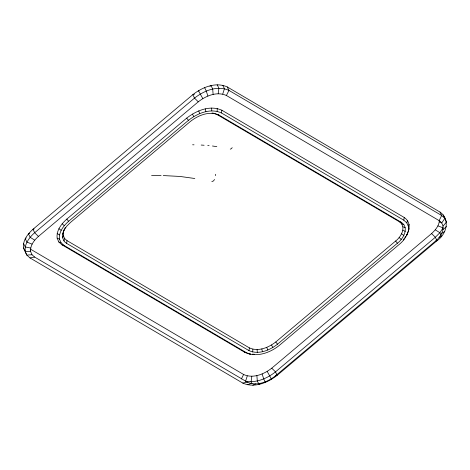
<?xml version="1.0" encoding="UTF-8"?>
<svg xmlns="http://www.w3.org/2000/svg" width="470" height="470" viewBox="0 0 470 470"><rect width="100%" height="100%" fill="white"/><g stroke="black" fill="none" stroke-linecap="round" stroke-linejoin="round"><path stroke-width="0.7" d="M57.129 238.12C56.183 230.453 61.453 223.89 66.834 219.085L186.708 118.123C196.296 110.603 210.002 104.828 221.881 110.239L404.229 217.481C414.417 224.372 406.709 238.513 399.306 244.353L279.433 345.309C269.927 352.994 256.009 357.981 244.394 352.095L62.046 244.846L58.791 241.962L57.129 238.12L59.49 239.154L61.047 242.755L64.108 245.458L246.445 352.712L250.768 354.339M30.668 251.662C29.921 245.528 34.122 240.264 38.434 236.428L198.27 101.82C205.93 95.792 216.911 91.186 226.411 95.504L439.15 220.624C447.228 225.947 441.283 236.786 435.32 241.239L275.49 375.847C267.818 381.852 256.843 386.505 247.349 382.157L34.61 257.037L31.995 254.728L30.668 251.662L25.18 251.362L23.5 247.913C22.619 240.399 27.724 233.972 33.006 229.266L192.841 94.658C202.223 87.302 215.642 81.639 227.263 86.944L440.002 212.064C450.542 219.326 446.529 234.36 437.006 240.722L277.171 375.336C267.788 382.697 254.37 388.355 242.743 383.062L30.004 257.942L26.819 255.11L23.5 247.913M62.604 237.891L63.35 235.599L63.368 232.204L64.449 229.137C61.946 233.731 61.417 240.393 66.605 243.354L248.953 350.602C258.6 354.997 269.745 350.303 277.523 344.187L397.403 243.231C403.46 238.725 409.499 227.692 401.286 222.31L218.95 115.056C209.297 110.662 198.158 115.356 190.368 121.466L70.494 222.422L66.705 226.211L64.026 230.235M406.762 235.347L408.383 230.741L408.406 226.499L409.153 224.208M30.233 250.651L30.867 249.37L243.607 374.49C253.107 378.838 264.075 374.185 271.748 368.18L431.583 233.572C435.261 230.13 439.203 225.823 439.327 220.512M59.49 239.154C58.633 231.969 63.526 225.8 68.591 221.305L188.458 120.344C197.453 113.299 210.313 107.865 221.446 112.953L403.795 220.201L406.838 222.903L408.406 226.499M63.35 235.599L64.596 238.472L67.04 240.64L249.388 347.888C258.3 351.954 268.582 347.6 275.772 341.966L395.646 241.01C401.233 236.833 406.809 226.681 399.236 221.687L216.887 114.445L214.573 113.576M217.111 111.32L217.258 108.5M252.696 352.012L252.848 349.192M215.442 175.633L215.607 174.276M218.186 93.742L218.891 88.225L217.211 84.77M251.826 376.264L251.109 381.775L251.949 383.502M66.605 243.354L67.04 240.64M221.446 112.953L221.881 110.239M248.953 350.602L249.388 347.888M403.795 220.201L404.229 217.481M406.838 222.903L407.466 220.371M63.955 241.01L64.596 238.472M403.665 239.988L404.088 238.59M222.709 94.112L224.425 88.695L222.745 85.24M247.291 375.888L245.575 381.305C256.356 383.05 267.16 378.509 275.49 371.882L435.326 237.274L439.867 232.715L443.104 227.874L437.94 225.876M62.633 234.219L63.368 232.204M408.383 230.741L409.117 228.731M226.411 95.504L228.949 90.393L227.263 86.944M439.15 220.624L441.688 215.513L440.002 212.064M241.38 378.973L243.607 374.49M265.861 381.616L265.403 382.398L263.717 378.949L262.125 373.95M64.666 228.526L65.371 227.468M404.823 237.485L405.557 236.387M406.662 234.736L407.402 233.637M441.747 222.939L444.861 218.339L441.688 215.513L228.949 90.393C217.322 85.094 203.904 90.751 194.521 98.107L34.686 232.721C28.594 237.949 21.955 247.044 26.819 255.11L31.995 254.728M232.18 147.65L231.44 148.655L230.253 149.16M214.543 179.499L213.503 180.915L211.823 181.626M443.081 226.011L446.5 222.087L443.181 214.89M443.057 229.624L446.477 226.522M26.255 237.932L25.216 238.678L26.896 242.126L32.072 244.112M441.683 233.549L444.785 231.322M258.993 384.419L260.615 383.273M209.931 86.345L211.024 85.581L212.71 89.03L213.121 94.394M29.704 233.161L28.447 233.831L30.133 237.285L34.698 240.158M439.039 237.509L441.553 236.169L439.867 232.715L435.302 229.842M252.79 385.23L255.562 383.931M247.255 384.76L251.033 383.555M435.32 241.239L437.006 240.722L435.326 237.274L431.583 233.572M275.49 375.847L277.171 375.336L275.49 371.882L271.748 368.18M194.527 94.147L192.841 94.658L194.521 98.107L198.27 101.82M34.134 228.931L33.006 229.266L34.686 232.721L38.434 236.428M30.004 257.942L34.61 257.037M242.743 383.062L247.349 382.157M151.587 175.433L161.087 175.504M192.6 144.772L194.028 144.813M163.266 175.569L180.086 176.456L194.815 178.506M201.184 145.054L204.097 145.254M249.006 353.828L250.422 353.951M252.543 354.127L254.67 354.304M211.999 113.023L213.409 113.141M207.746 145.494L209.091 145.641M212.452 146L216.817 146.652M439.315 221.958L441.371 222.375M30.685 248.042L25.221 246.926L23.541 243.478M216.887 114.445L218.95 115.056M62.046 244.846L64.108 245.458M244.394 352.095L246.445 352.712M399.236 221.687L401.286 222.31M199.074 90.91L198.405 90.698L202.817 98.577M270.926 379.09L271.595 379.302L267.183 371.423M401.662 223.861L403.93 224.648M58.791 241.962L61.047 242.755M402.925 226.734L405.287 227.762M57.14 233.602L59.52 234.912M402.896 230.13L405.252 231.446M401.615 233.802L403.865 235.429M58.879 228.696L61.129 230.318M399.13 237.514L401.18 239.453M62.175 223.743L64.214 225.676M395.646 241.01L397.403 243.231M186.708 118.123L188.458 120.344M275.772 341.966L277.523 344.187M66.834 219.085L68.591 221.305M192.389 114.081L193.793 116.548M271.49 345.009L272.9 347.483M204.597 87.602L206.283 91.051L207.887 96.044M258.712 383.843L257.307 380.964L256.879 375.606M198.734 110.908L199.738 113.587M266.754 347.383L267.753 350.056M205.278 108.846L205.883 111.643M261.831 348.928L262.43 351.724M257.096 349.545L257.301 352.394M211.606 108.024L211.811 110.873"/></g></svg>
